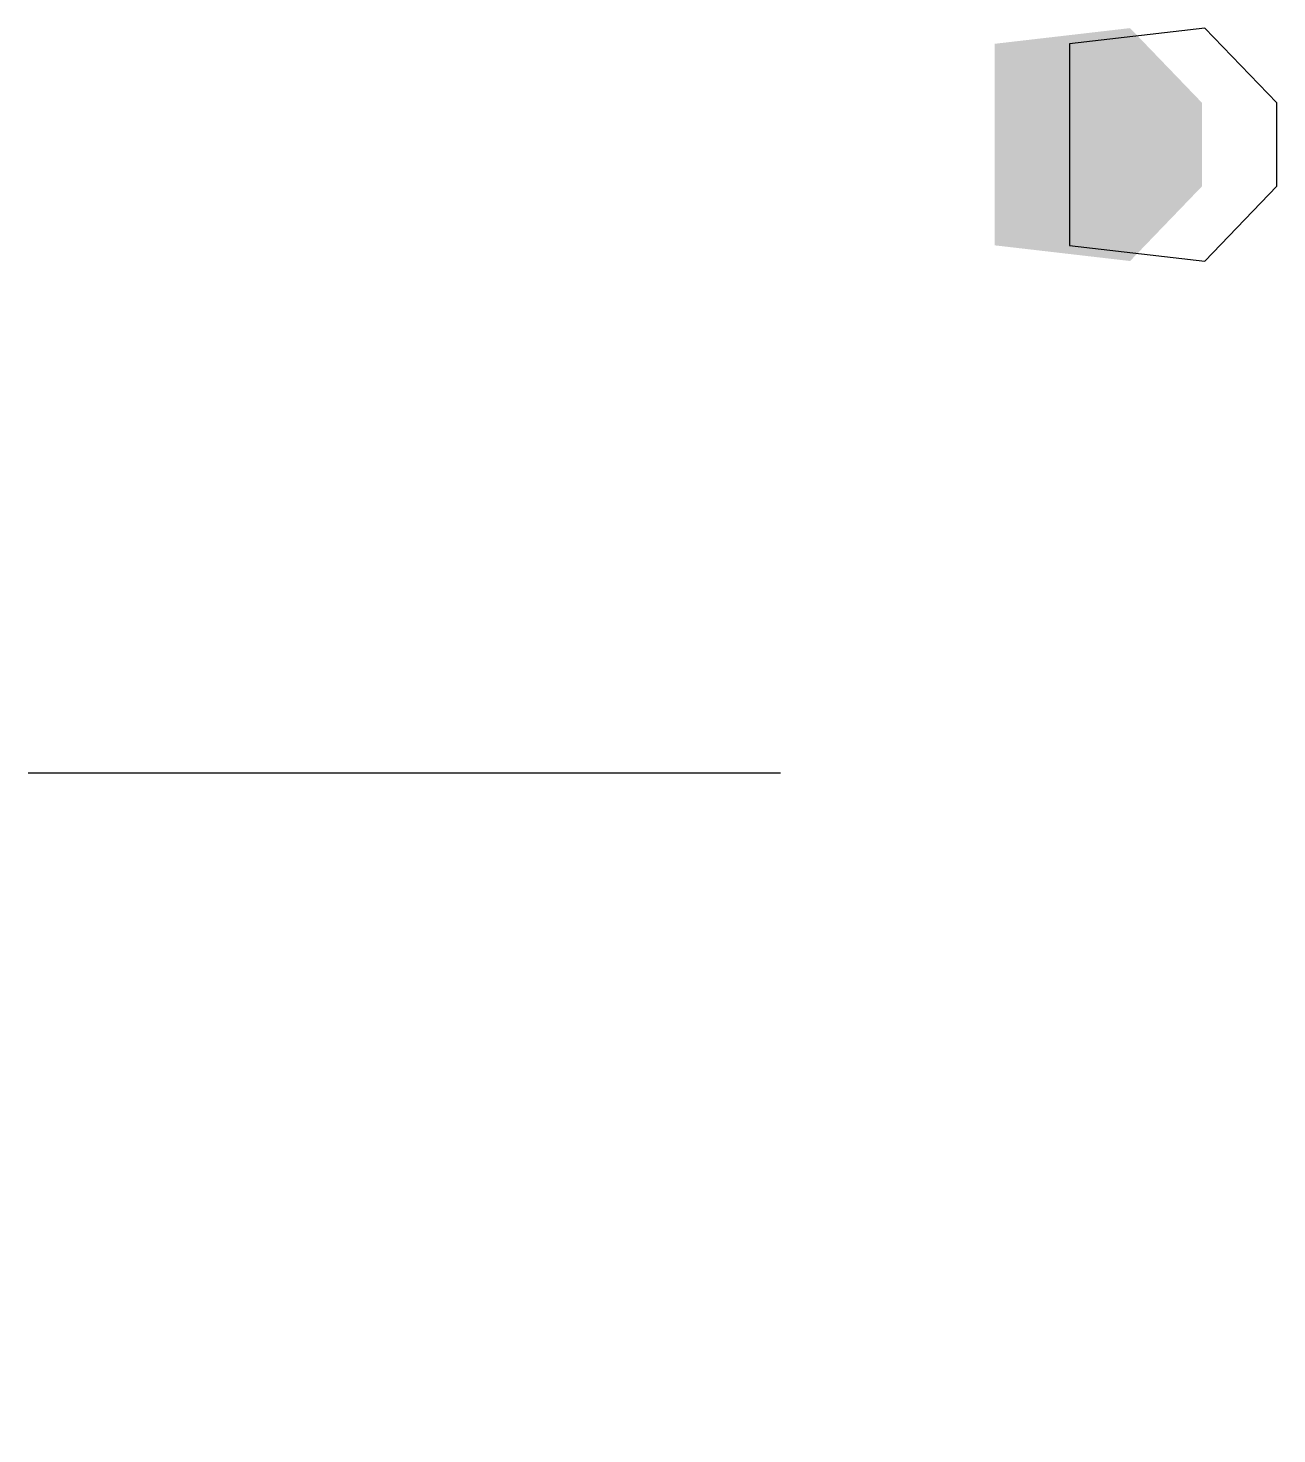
# Model space of a CAD drawing. Header units: millimetres. Extents: x 56 to 265, y 0 to 236.
import ezdxf

# ---------------------------------------------------------------- set-up
doc = ezdxf.new("R2010")
doc.units = ezdxf.units.MM

# ---------------------------------------------------------------- blocks, each defined once
blk = doc.blocks.new('A$C3764bc6c')
at = {"linetype": 'Continuous', "extrusion": (0.707107, -0.707107, -9.11986e-17)}
blk.add_hatch(color=8, dxfattribs=at).paths.add_polyline_path([(-139.04, -199.26), (-139.04, -233.05), (-106.94, -235.68), (-89.85, -223.13), (-89.85, -209.18), (-106.94, -196.63)])
for p, q in [((-51, -76.07, -223.13), (-63.08, -88.15, -235.68)), ((-63.08, -88.15, -196.63), (-51, -76.07, -209.18)), ((-51, -76.07, -209.18), (-51, -76.07, -223.13)), ((-63.08, -88.15, -235.68), (-85.78, -110.85, -233.05)), ((-85.78, -110.85, -199.26), (-63.08, -88.15, -196.63)), ((-85.78, -110.85, -233.05), (-85.78, -110.85, -199.26))]:
    blk.add_line(p, q, dxfattribs=at)

msp = doc.modelspace()

# ---------------------------------------------------------------- linework, layer by layer
at = {"extrusion": (0, -1, 0)}
msp.add_line((55.95, 110.85, -40.38), (182.11, 110.85, 85.78), dxfattribs=at)

# ---------------------------------------------------------------- block references
msp.add_blockref('A$C3764bc6c', (316.36, 54.28), dxfattribs=at)

doc.saveas('drawing.dxf')
